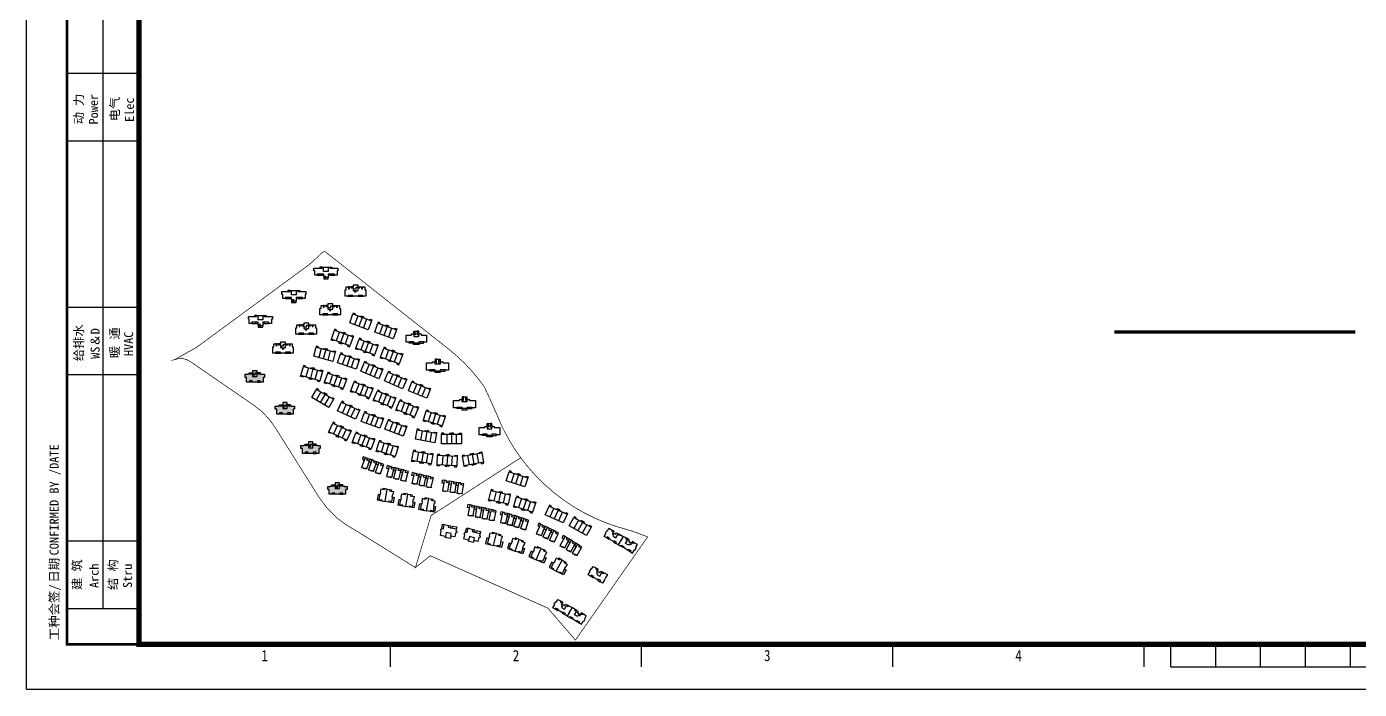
# Model space of a CAD drawing. Extents: x 94328 to 153134, y 57446 to 99026.
# Drawn here: x 94328 to 123677, y 57446 to 72036 of the extents above; entities that cross this region are included whole.
import ezdxf
from ezdxf.enums import TextEntityAlignment as Align

# ---------------------------------------------------------------- set-up
doc = ezdxf.new("R2010")
doc.units = 0
doc.header["$LTSCALE"] = 1000
doc.header["$MEASUREMENT"] = 0
doc.linetypes.add('CONTINOUS', pattern=[0])
doc.linetypes.add('DASH', pattern=[0.35, 0.25, -0.1])
doc.layers.get('0').update_dxf_attribs({"linetype": 'CONTINUOUS'})
for name, color, linetype in [('DIM_SYMB', 3, 'CONTINUOUS'), ('WALL', 255, 'CONTINUOUS'), ('剪力墙', 8, 'CONTINOUS'), ('双拼', 32, 'CONTINUOUS'), ('图框', 3, 'CONTINUOUS'), ('多层', 32, 'CONTINUOUS'), ('联排', 202, 'CONTINUOUS'), ('规划红线后', 10, 'CONTINOUS'), ('高层住宅', 254, 'CONTINUOUS')]:
    doc.layers.add(name, color=color, linetype=linetype)
doc.styles.add('TKZ1', font='SIMHEI.TTF', dxfattribs={"width": 0.7})
doc.styles.add('图签栏', font='SimSun.ttf')

# ---------------------------------------------------------------- blocks, each defined once
blk = doc.blocks.new('hjghjgjg')
at = {"layer": '图框'}
for p, q in [((-31503, -44550), (-31503, 0)), ((-29700, -42641), (-29700, -26094)), ((-30549, -30018), (-28851, -30018)), ((-30549, -31609), (-28851, -31609)), ((-30549, -35534), (-28851, -35534)), ((-30549, -37125), (-28851, -37125)), ((-30549, -41050), (-28851, -41050)), ((-30549, -42641), (-28851, -42641)), ((-22922, -44020), (-22922, -43489)), ((-16993, -44020), (-16993, -43489)), ((-11063, -44020), (-11063, -43489)), ((-5134, -44020), (-5134, -43489)), ((-4508, -44020), (-4508, -43489)), ((-3447, -44020), (-3447, -43489)), ((-2387, -44020), (-2387, -43489)), ((-1326, -44020), (-1326, -43489)), ((-265, -44020), (-265, -43489)), ((-4508, -44020), (6099, -44020)), ((-31503, -44550), (31503, -44550))]:
    blk.add_line(p, q, dxfattribs=at)
at = {"layer": '图框', "const_width": 127}
blk.add_lwpolyline([(30443, -1061), (-28851, -1061), (-28851, -43489), (30443, -43489)], close=True, dxfattribs=at)
at = {"layer": '图框', "const_width": 63.6}
blk.add_lwpolyline([(-28851, -43489), (-30549, -43489), (-30549, -26094), (-28851, -26094)], dxfattribs=at)
at = {"layer": '图框', "style": '图签栏'}
for s, p in [('动 力', (-30277, -30859)), ('电气', (-29428, -30859)), ('给排水', (-30277, -36375)), ('暖 通', (-29428, -36375)), ('建 筑', (-30320, -41845)), ('结 构', (-29471, -41845))]:
    blk.add_text(s, height=212.1, rotation=90, dxfattribs=at).set_placement(p, align=Align.MIDDLE)
for s, height, p in [('Power', 212.1, (-29819, -31226)), ('Elec', 212.1, (-28973, -31165)), ('WS＆D', 212.1, (-29782, -36753)), ('HVAC', 212.1, (-28991, -36689)), ('CONFIRMED BY /DATE', 214.29, (-30748, -41391)), ('日期', 214.3, (-30747, -42034)), ('Arch', 212.1, (-29804, -42160)), ('Stru', 212.1, (-29017, -42160)), ('工种会签/', 214.3, (-30746, -43390))]:
    blk.add_text(s, height=height, rotation=90, dxfattribs=at).set_placement(p)
at = {"layer": '图框', "style": 'TKZ1', "width": 0.85}
for s, p in [('1', (-25887, -43754)), ('2', (-19957, -43754)), ('3', (-14028, -43754)), ('4', (-8099, -43754))]:
    blk.add_text(s, height=265, dxfattribs=at).set_placement(p, align=Align.MIDDLE)
blk = doc.blocks.new('lei')
for p, q in [((6.8, -0.4), (3, -0.4)), ((3, -0.4), (3, -15.6)), ((3, -15.6), (3.7, -15.6)), ((3.7, -15.6), (3.7, -15.3)), ((3.7, -15.3), (5.5, -15.3)), ((5.5, -15.3), (5.5, -15.6)), ((5.5, -15.6), (7.2, -15.6)), ((6.8, -2.8), (6.8, -0.4)), ((10.7, -2.8), (6.8, -2.8)), ((7.2, -15.6), (7.2, -14.7)), ((7.2, -14.7), (10.7, -14.7)), ((10.7, -14.7), (10.7, -2.8))]:
    blk.add_line(p, q)
at = {"layer": 'WALL', "color": 5}
for p, q in [((5.7, 0), (3, 0)), ((3, 0), (3, -0.4)), ((5.7, -0.4), (5.7, 0)), ((10.7, -0.4), (6.8, -0.4)), ((10.7, -15.5), (7.2, -15.5)), ((10.7, -2.8), (10.7, -0.4)), ((10.7, -14.7), (10.7, -15.5))]:
    blk.add_line(p, q, dxfattribs=at)
at = {"layer": 'WALL', "color": 5, "flags": 128}
blk.add_lwpolyline([(3, 0), (0, 0), (0, -4), (3, -4)], dxfattribs=at)
blk = doc.blocks.new('1t32')
blk.add_lwpolyline([(5, -10.3), (1.2, -10.3), (1.2, -4.1), (0, -4.1), (0, 0), (12, 0), (12, 1.5), (23.3, 1.5), (23.3, 0), (35.3, 0), (35.3, -4.1), (34.1, -4.1), (34.1, -10.3), (30.3, -10.3), (30.3, -8.6), (21.2, -8.6), (21.2, -13.9), (17.8, -13.9), (17.8, -12), (14.4, -12), (14.4, -8.6), (14.4, -8.6), (5, -8.6), (5, -10.3)])
at = {"layer": 'WALL', "color": 5}
for points in [[(12, 1.5), (9, 1.5), (9, 0)], [(21.1, 1.5), (21.1, -4.9), (14.2, -4.9), (14.2, 1.5)], [(23.3, 1.5), (26.3, 1.5), (26.3, 0)], [(5, -10.3), (14.4, -10.3)], [(11, -10.3), (11, -8.6)], [(14.4, -12), (14.4, -13.9), (17.8, -13.9)], [(22.8, -8.6), (22.8, -10.3), (30.3, -10.3)]]:
    blk.add_lwpolyline(points, dxfattribs=at)
blk = doc.blocks.new('1t23')
blk.add_lwpolyline([(12.6, 3.3), (14.7, 3.3), (14.7, 5.5), (17.7, 5.5), (17.7, 3.3), (19.8, 3.3), (19.8, 1.5), (23.7, 1.5), (23.7, 0), (32.4, 0), (32.4, -10.7), (27.5, -10.7), (27.5, -10.1), (19.8, -10.1), (19.8, -11.9), (12.6, -11.9), (12.6, -10.1), (4.9, -10.1), (4.9, -10.7), (0, -10.7), (0, 0), (8.7, 0), (8.7, 1.5), (12.6, 1.5), (12.6, 3.3)])
at = {"layer": 'WALL', "color": 5}
for points in [[(14.7, 5.5), (12.6, 5.5), (12.6, 3.3)], [(17.7, 3.3), (17.7, 0.3), (19.8, 0.3), (19.8, -2), (12.6, -2), (12.6, 0.3), (14.7, 0.3), (14.7, 3.3)], [(17.7, 5.5), (19.8, 5.5), (19.8, 3.3)], [(12.6, -11.9), (4.9, -11.9), (4.9, -10.7)], [(19.8, -11.9), (27.5, -11.9), (27.5, -10.7)]]:
    blk.add_lwpolyline(points, dxfattribs=at)
blk = doc.blocks.new('1t22')
blk.add_lwpolyline([(4.6, -10.7), (0, -10.7), (0, 0), (8.1, 0), (8.1, 1.5), (11.4, 1.5), (11.4, 3.3), (13.5, 3.3), (13.5, 5.5), (16.5, 5.5), (16.5, 3.3), (18.6, 3.3), (18.6, 1.5), (21.9, 1.5), (21.9, 0), (30, 0), (30, -10.7), (25.4, -10.7), (25.4, -10.1), (18.6, -10.1), (18.6, -11.9), (11.4, -11.9), (11.4, -10.1), (4.6, -10.1), (4.6, -10.7)])
at = {"layer": 'WALL', "color": 5}
for points in [[(11.4, 3.3), (11.4, 5.5), (13.5, 5.5)], [(13.5, 3.3), (13.5, 0.3), (11.4, 0.3), (11.4, -2), (18.6, -2), (18.6, 0.3), (16.5, 0.3), (16.5, 3.3)], [(18.6, 3.3), (18.6, 5.5), (16.5, 5.5)], [(11.4, -11.9), (4.6, -11.9), (4.6, -10.7)], [(18.6, -11.9), (25.4, -11.9), (25.4, -10.7)]]:
    blk.add_lwpolyline(points, dxfattribs=at)
blk = doc.blocks.new('1t24')
blk.add_lwpolyline([(17.5, 2.1), (17.5, 0.6), (24.2, 0.6), (24.2, 0), (28.4, 0), (28.4, -4.6), (26.3, -4.6), (26.3, -11.6), (22.3, -11.6), (22.3, -9.8), (18, -9.8), (18, -11.6), (10.5, -11.6), (10.5, -9.8), (6.2, -9.8), (6.2, -11.6), (2.1, -11.6), (2.1, -4.6), (0, -4.6), (0, 0), (4.2, 0), (4.2, 0.6), (11, 0.6), (11, -0.9), (14.7, -0.9), (14.7, 2.1), (17.5, 2.1)])
at = {"layer": 'WALL', "color": 5}
blk.add_line((11, 0.6), (14.7, 0.6), dxfattribs=at)
for points in [[(6, 0.6), (6, 2.1), (11, 2.1), (11, 0.6)], [(11, -0.9), (11, -3.3), (17.5, -3.3), (17.5, 0.6)], [(22.4, 0.6), (22.4, 2.1), (17.5, 2.1)], [(10.5, -11.6), (6.2, -11.6)], [(18, -11.6), (22.3, -11.6)]]:
    blk.add_lwpolyline(points, dxfattribs=at)
blk = doc.blocks.new('qtrrj')
blk.add_lwpolyline([(6.3, 13.7), (8.6, 13.7), (8.6, 12.2), (11.6, 12.2), (11.6, 10.7), (16, 10.7), (16, 13.3), (18.8, 13.3), (18.8, 12.2), (21.6, 12.2), (21.6, 13.7), (23.9, 13.7), (23.9, 11), (25.5, 11), (25.5, 13.7), (28.7, 13.7), (28.7, 9.2), (30.2, 9.2), (30.2, 0), (26.1, 0), (26.1, 1.2), (18.8, 1.2), (18.8, 0), (11.4, 0), (11.4, 1.2), (4.1, 1.2), (4.1, 0), (0, 0), (0, 9.2), (1.5, 9.2), (1.5, 13.7), (4.7, 13.7), (4.7, 11), (6.3, 11), (6.3, 13.7)])
at = {"layer": 'WALL', "color": 5}
for p, q in [((6.3, 13.7), (4.7, 13.7)), ((11.6, 13.7), (8.6, 13.7)), ((11.6, 12.2), (11.6, 13.7)), ((23.9, 13.7), (25.5, 13.7))]:
    blk.add_line(p, q, dxfattribs=at)
for points in [[(11.6, 0), (11.6, -0.6), (3.9, -0.6), (3.9, 0)], [(11.6, 10.7), (11.6, 8.4), (13.8, 8.4), (13.8, 6.4), (16.1, 6.4), (16.1, 8.4), (18.8, 8.4), (18.8, 12.2), (18.8, 12.2)], [(18.8, 13.3), (18.8, 13.7), (21.6, 13.7)], [(26.3, 0), (26.3, -0.6), (18.6, -0.6), (18.6, 0)]]:
    blk.add_lwpolyline(points, dxfattribs=at)
blk = doc.blocks.new('ethtrh')
blk.add_lwpolyline([(0, 14.3), (5.6, 14.3), (5.6, 12.8), (8.6, 12.8), (8.6, 11.3), (13, 11.3), (13, 13.9), (15.8, 13.9), (15.8, 12.8), (18.6, 12.8), (18.6, 14.3), (24.2, 14.3), (24.2, 9.8), (24.2, 9.8), (24.2, 5.4), (24.2, 5.4), (24.2, 0), (20.1, 0), (20.1, 1.8), (15.8, 1.8), (15.8, 0.6), (8.4, 0.6), (8.4, 1.8), (4.1, 1.8), (4.1, 0), (0, 0), (0, 5.4), (-0.9, 5.4), (-0.9, 9.8), (0, 9.8)], close=True)
at = {"layer": 'WALL', "color": 5}
for points in [[(8.4, 0.6), (8.4, 0), (4.1, 0)], [(5.6, 14.3), (8.6, 14.3), (8.6, 12.8)], [(8.6, 11.3), (8.6, 9), (10.8, 9), (10.8, 7), (15.8, 7), (15.8, 12.8)], [(15.8, 13.9), (15.8, 14.3), (18.6, 14.3)], [(15.8, 0.6), (15.8, 0), (20.1, 0)]]:
    blk.add_lwpolyline(points, dxfattribs=at)
blk = doc.blocks.new('南入')
blk.add_lwpolyline([(0, 0), (29, 0), (29, -14), (0, -14)], close=True)
at = {"layer": 'WALL', "color": 5}
for p, q in [((7.6, 0), (7.6, -14)), ((14.5, 0), (14.5, -14)), ((21.4, 0), (21.4, -14))]:
    blk.add_line(p, q, dxfattribs=at)
for points in [[(3.2, 0), (3.2, 1.4), (0, 1.4), (0, 0)], [(11.8, 0), (11.8, 1.4), (14.5, 1.4), (14.5, 0)], [(17.2, 0), (17.2, 1.4), (14.5, 1.4), (14.5, 0)], [(25.8, 0), (25.8, 1.4), (29, 1.4), (29, 0)]]:
    blk.add_lwpolyline(points, dxfattribs=at)
blk = doc.blocks.new('北入')
blk.add_lwpolyline([(0, 0), (29, 0), (29, -14), (0, -14)], close=True)
at = {"layer": 'WALL', "color": 5}
for p, q in [((7.6, 0), (7.6, -14)), ((14.5, 0), (14.5, -14)), ((21.4, 0), (21.4, -14))]:
    blk.add_line(p, q, dxfattribs=at)
for points in [[(3.2, 0), (3.2, 1.4), (0, 1.4), (0, 0)], [(11.8, 0), (11.8, 1.4), (14.5, 1.4), (14.5, 0)], [(17.2, 0), (17.2, 1.4), (14.5, 1.4), (14.5, 0)], [(25.8, 0), (25.8, 1.4), (29, 1.4), (29, 0)], [(3.7, -14), (3.7, -15.4), (0, -15.4), (0, -14)], [(11.8, -14), (11.8, -15.4), (14.5, -15.4), (14.5, -14)], [(17.2, -14), (17.2, -15.4), (14.5, -15.4), (14.5, -14)], [(25.3, -14), (25.3, -15.4), (29, -15.4), (29, -14)]]:
    blk.add_lwpolyline(points, dxfattribs=at)
blk = doc.blocks.new('sp')
for points in [[(0, 18.2), (-6.1, 18.2), (-6.1, 16.4), (-9.4, 16.4), (-9.4, 12), (-8.8, 12), (-8.8, 8.3), (-12, 8.3), (-12, 0), (0, 0)], [(0, 18.2), (6.1, 18.2), (6.1, 16.4), (9.4, 16.4), (9.4, 12), (8.8, 12), (8.8, 8.3), (12, 8.3), (12, 0), (0, 0)]]:
    blk.add_lwpolyline(points, close=True)
at = {"layer": 'WALL', "color": 5}
for p, q in [((-9.4, 8.3), (-9.4, 1.2)), ((-9.4, 1.2), (-5.2, 1.2)), ((-3.7, 16.4), (-6.1, 16.4)), ((-5.2, 1.2), (-5.2, 0)), ((-3.7, 18.2), (-3.7, 16.4)), ((3.7, 18.2), (3.7, 16.4)), ((3.7, 16.4), (6.1, 16.4)), ((9.4, 1.2), (5.2, 1.2)), ((5.2, 1.2), (5.2, 0)), ((9.4, 8.3), (9.4, 1.2))]:
    blk.add_line(p, q, dxfattribs=at)
blk = doc.blocks.new('qrthjj')
blk.add_lwpolyline([(-21.1, 0), (-9.3, 0), (-9.3, -2.9), (-6.2, -2.9), (-6.2, 0), (0, 0), (0, -6.2), (1.2, -6.2), (1.2, -9.1), (0, -9.1), (0, -15.1), (-6, -15.1), (-6, -18.4), (-13.9, -18.4), (-13.9, -16.7), (-21.1, -16.7), (-21.1, -10.8), (-22.2, -9.8), (-22.2, -7.3), (-21.1, -6.3)], close=True)
at = {"layer": 'WALL', "color": 5}
for p, q in [((-18.7, -6.2), (-18.7, 0)), ((-12.2, 0), (-12.2, -2.9)), ((-21.1, -6.2), (-18.7, -6.2)), ((-13.7, -16.7), (-13.9, -16.7)), ((-6.2, -10.9), (-13.7, -10.9)), ((-13.7, -10.9), (-13.7, -16.7)), ((-12.2, -2.9), (0, -2.9)), ((-6.2, -15.1), (-6.2, -10.9)), ((-6, -15.1), (-6.2, -15.1))]:
    blk.add_line(p, q, dxfattribs=at)
blk = doc.blocks.new('tl')
at = {"layer": '多层', "color": 5, "elevation": 0, "flags": 128}
for points in [[(363450, 149467), (363450, 149504), (363342, 149504), (363342, 149467)], [(362895, 149058), (362895, 149095), (362787, 149095), (362787, 149058)], [(362364, 148633), (362364, 148671), (362256, 148671), (362256, 148633)], [(361854, 148213), (361854, 148251), (361746, 148251), (361746, 148213)]]:
    blk.add_lwpolyline(points, dxfattribs=at)
at = {"layer": '规划红线后', "linetype": 'DASH', "ltscale": 20, "const_width": 15, "elevation": 0}
for points in [[(359400, 147862), (359431, 147875), (359524, 147928), (359618, 147980), (359711, 148033), (359805, 148085), (359898, 148138), (362307, 149907), (362371, 149956), (362434, 150008), (362494, 150062), (362553, 150118), (362609, 150176), (362636, 150201), (362666, 150223), (362699, 150242), (362717, 150249), (365438, 148104), (365616, 147955), (365785, 147796), (365944, 147628), (366094, 147450), (366232, 147264), (366377, 146953), (366515, 146638), (366599, 146441), (366694, 146249), (366798, 146062), (366911, 145880), (367034, 145705), (365059, 144431), (364715, 143286), (363436, 144082), (363193, 144226), (362976, 144389), (362775, 144589), (362591, 144836), (361616, 146385), (361495, 146552), (361338, 146718), (361168, 146853), (360597, 147245), (359749, 147828), (359676, 147867), (359579, 147890), (359512, 147891)], [(367034, 145705), (367198, 145496), (367375, 145298), (367564, 145112), (367764, 144937), (367975, 144776), (368196, 144628), (368425, 144495), (368663, 144376), (368907, 144273), (369158, 144185), (369313, 144142), (369467, 144095), (369619, 144042), (369770, 143984), (369827, 143960), (368238, 141690), (367632, 142393), (365042, 143547), (364715, 143286), (365059, 144431)]]:
    blk.add_lwpolyline(points, close=True, dxfattribs=at)
at = {"layer": '高层住宅', "color": 5, "linetype": 'Continuous', "elevation": 0}
for points in [[(362694, 149671), (362694, 149641), (362796, 149641), (362796, 149671)], [(361989, 149155), (361989, 149125), (362091, 149125), (362091, 149155)], [(361251, 148608), (361251, 148578), (361353, 148578), (361353, 148608)], [(364794, 148229), (364794, 148199), (364674, 148199), (364674, 148229)], [(365256, 147614), (365256, 147584), (365148, 147584), (365148, 147614)], [(365849, 146786), (365849, 146756), (365741, 146756), (365741, 146786)], [(366406, 146195), (366406, 146165), (366286, 146165), (366286, 146195)]]:
    blk.add_lwpolyline(points, dxfattribs=at)
at = {"layer": '高层住宅', "color": 5, "linetype": 'Continuous', "elevation": 0, "flags": 128}
for points in [[(361226, 147575), (361226, 147620), (361129, 147620), (361129, 147575)], [(361891, 146873), (361891, 146918), (361794, 146918), (361794, 146873)], [(362455, 146007), (362455, 146052), (362358, 146052), (362358, 146007)], [(363045, 145106), (363045, 145151), (362948, 145151), (362948, 145106)]]:
    blk.add_lwpolyline(points, dxfattribs=at)
at = {"layer": '双拼', "linetype": 'Continuous', "yscale": 15, "zscale": 15}
for name, p, xscale, rotation in [('lei', (363566, 145727, 0), 14.99999999997902, 339.9999999780655), ('lei', (363717, 145672, 0), 14.99999999997902, 339.9999999780655), ('lei', (363868, 145617, 0), 14.99999999997902, 339.9999999780655), ('lei', (364095, 145531, 0), 14.99999999985198, 344.9999999777136), ('lei', (364250, 145490, 0), 14.99999999985198, 344.9999999777136), ('lei', (364405, 145448, 0), 14.99999999985198, 344.9999999777136), ('lei', (364644, 145379, 0), 14.99999999999303, 347.0000000206348), ('lei', (364800, 145343, 0), 14.99999999999303, 347.0000000206348), ('lei', (364956, 145307, 0), 14.99999999999303, 347.0000000206348), ('sp', (364047, 144745, 0), 15.00000000017041, 350.0000000013266), ('lei', (365304, 145214, 0), 15.00000000014246, 350.8525538883033), ('lei', (365463, 145189, 0), 15.00000000014246, 350.8525538883033), ('lei', (365621, 145163, 0), 15.00000000014246, 350.8525538883033), ('sp', (364502, 144634, 0), 15.00000000017041, 350.0000000013266), ('sp', (364961, 144538, 0), 15.00000000017041, 350.0000000013266), ('lei', (365866, 144676, 0), 15.00000000017041, 350.0000000013266), ('lei', (366023, 144642, 0), 15.00000000017041, 350.0000000013266), ('lei', (366180, 144609, 0), 14.99999999994377, 348.0000000002045), ('lei', (366337, 144575, 0), 14.99999999994377, 348.0000000002045), ('lei', (366592, 144514, 0), 14.99999999994377, 348.0000000002045), ('lei', (366748, 144474, 0), 15.00000000004725, 345.0000000007013), ('lei', (366906, 144432, 0), 14.99999999988399, 341.9999999998366), ('qrthjj', (365624, 144184, 0), 15.00000000017041, 350.0000000013266), ('qrthjj', (366149, 144079, 0), 15.00000000004725, 345.0000000007013), ('lei', (367059, 144382, 0), 14.99999999988399, 341.9999999998366), ('lei', (367431, 144263, 0), 14.99999999991452, 336.0000000012475), ('lei', (367575, 144193, 0), 14.99999999991452, 336.0000000012475), ('lei', (367720, 144122, 0), 14.99999999991452, 336.0000000012475), ('sp', (366432, 143774, 0), 14.99999999995536, 346.0000000004648), ('sp', (366909, 143650, 0), 15.00000000011922, 341.0000000003341), ('lei', (367969, 143993, 0), 15.00000000000737, 330.9999999999271), ('lei', (368106, 143910, 0), 15.00000000000737, 330.9999999999271), ('lei', (368244, 143827, 0), 15.00000000000737, 330.9999999999271), ('sp', (367375, 143459, 0), 14.99999999991452, 336.0000000012475), ('sp', (367817, 143211, 0), 15.00000000000737, 330.9999999999271)]:
    blk.add_blockref(name, p, dxfattribs=dict(at, xscale=xscale, rotation=rotation))
at = {"layer": '多层', "xscale": 15, "yscale": 15, "zscale": 15}
for p in [(363168, 149261, 0), (362613, 148852, 0), (362082, 148428, 0), (361572, 148008, 0)]:
    blk.add_blockref('qtrrj', p, dxfattribs=at)
at = {"layer": '多层', "yscale": 15, "zscale": 15, "rotation": 330.0000000002711}
for p, xscale in [((368869, 143970, 2025), 15.00000000012292), ((369497, 143607, 2025), -15.00000000012292), ((368520, 143127, 2025), 15.00000000012292), ((367742, 142401, 0), 15.00000000012292), ((368370, 142038, 0), -15.00000000012292)]:
    blk.add_blockref('ethtrh', p, dxfattribs=dict(at, xscale=xscale))
at = {"layer": '联排', "linetype": 'Continuous', "yscale": 15, "zscale": 15}
for name, p, xscale, rotation in [('南入', (363339, 148870, 0), 14.99999999988793, 339.9999999985236), ('北入', (362935, 148514, 0), 14.99999999988793, 339.9999999985236), ('南入', (363889, 148670, 0), 14.99999999988793, 339.9999999985236), ('北入', (363476, 148317, 0), 14.99999999988793, 339.9999999985236), ('南入', (362529, 148141, 0), 15.00000000004725, 345.0000000007013), ('南入', (363064, 147993, 0), 15.00000000011922, 341.0000000003341), ('北入', (364018, 148120, 0), 14.99999999988793, 339.9999999985236), ('北入', (362247, 147717, 0), 15.00000000004725, 345.0000000007013), ('南入', (363592, 147808, 0), 14.99999999986797, 336.9999999982005), ('北入', (362782, 147569, 0), 15.00000000011922, 341.0000000003341), ('北入', (363367, 147375, 0), 15.00000000005162, 338.9999999998134), ('南入', (364115, 147588, 0), 14.99999999986797, 336.9999999982005), ('南入', (364638, 147373, 0), 15.00000000006849, 338.0000000013619), ('南入', (362536, 147210, 0), 15.00000000012292, 330.0000000002711), ('北入', (363876, 147176, 0), 14.99999999986797, 336.9999999982005), ('南入', (363089, 146928, 0), 15.00000000003836, 335.0000000018151), ('北入', (364371, 146963, 0), 15.00000000006849, 338.0000000013619), ('北入', (364951, 146736, 0), 15.00000000003734, 343.0000000008795), ('北入', (362897, 146469, 0), 15.00000000003836, 335.0000000018151), ('南入', (363594, 146702, 0), 14.99999999988793, 339.9999999985236), ('南入', (364111, 146529, 0), 14.99999999988793, 339.9999999985236), ('北入', (363402, 146250, 0), 14.99999999988793, 339.9999999985236), ('南入', (364752, 146318, 0), 15.00000000017041, 350.0000000013266), ('北入', (363916, 146063, 0), 15.00000000003734, 343.0000000008795), ('北入', (364669, 145853, 0), 15.00000000017041, 350.0000000013266), ('北入', (365203, 145759, 0), 15.00000000003861, 356.9999999995847), ('北入', (365749, 145736, 0), 15.00000000017041, 9.999999998673351), ('南入', (366778, 145396, 0), 14.99999999988399, 341.9999999998366), ('北入', (366379, 144984, 0), 15.00000000007203, 347.0000000015369), ('北入', (366943, 144841, 0), 14.99999999988399, 341.9999999998366), ('南入', (367659, 144641, 0), 14.99999999991452, 336.0000000012475), ('南入', (368205, 144387, 0), 15.00000000000737, 330.9999999999271)]:
    blk.add_blockref(name, p, dxfattribs=dict(at, xscale=xscale, rotation=rotation))
at = {"layer": '联排', "linetype": 'Continuous', "xscale": 15, "yscale": 15, "zscale": 15}
blk.add_blockref('南入', (365292, 146223, 0), dxfattribs=at)
at = {"layer": '高层住宅', "linetype": 'Continuous', "xscale": 15, "yscale": 15, "zscale": 15}
for name, p in [('1t32', (362478, 149879, 0)), ('1t32', (361773, 149363, 0)), ('1t32', (361035, 148817, 0)), ('1t22', (364509, 148407, 0)), ('1t23', (364959, 147792, 0)), ('1t24', (360964, 147543, 0)), ('1t23', (365552, 146965, 0)), ('1t24', (361629, 146842, 0)), ('1t22', (366121, 146373, 0)), ('1t24', (362193, 145975, 0)), ('1t24', (362783, 145074, 0))]:
    blk.add_blockref(name, p, dxfattribs=at)

msp = doc.modelspace()

# ---------------------------------------------------------------- hatches: boundary and pattern name
at = {"layer": '剪力墙'}
h = msp.add_hatch(color=256, dxfattribs=at)
h.paths.add_polyline_path([(99401, 64460), (99303, 64460), (99303, 64415), (99303, 64392), (99359, 64392), (99359, 64415), (99401, 64415)])
h.paths.add_polyline_path([(99359, 64392), (99303, 64392), (99303, 64370), (99359, 64370)], flags=17)
h.paths.add_polyline_path([(99303, 64415), (99228, 64415), (99228, 64392), (99303, 64392)])
h.paths.add_polyline_path([(99401, 64392), (99401, 64415), (99359, 64415), (99359, 64370), (99303, 64370), (99303, 64334), (99401, 64334)])
h.paths.add_polyline_path([(99474, 64415), (99401, 64415), (99401, 64392), (99474, 64392)])
h.paths.add_polyline_path([(99564, 64383), (99501, 64383), (99501, 64392), (99401, 64392), (99401, 64334), (99303, 64334), (99303, 64370), (99303, 64392), (99201, 64392), (99201, 64383), (99138, 64383), (99138, 64314), (99170, 64314), (99170, 64209), (99231, 64209), (99231, 64236), (99296, 64236), (99296, 64209), (99408, 64209), (99408, 64236), (99473, 64236), (99473, 64209), (99533, 64209), (99533, 64314), (99564, 64314)])
h.paths.add_polyline_path([(99296, 64236), (99231, 64236), (99231, 64209), (99296, 64209)], flags=17)
h.paths.add_polyline_path([(99473, 64236), (99408, 64236), (99408, 64209), (99473, 64209)])
h = msp.add_hatch(color=256, dxfattribs=at)
h.paths.add_polyline_path([(100066, 63758), (99968, 63758), (99968, 63713), (99968, 63691), (100024, 63691), (100024, 63713), (100066, 63713)])
h.paths.add_polyline_path([(100024, 63691), (99968, 63691), (99968, 63668), (100024, 63668)], flags=17)
h.paths.add_polyline_path([(99968, 63713), (99893, 63713), (99893, 63691), (99968, 63691)])
h.paths.add_polyline_path([(100066, 63691), (100066, 63713), (100024, 63713), (100024, 63668), (99968, 63668), (99968, 63632), (100066, 63632)])
h.paths.add_polyline_path([(100139, 63713), (100066, 63713), (100066, 63691), (100139, 63691)])
h.paths.add_polyline_path([(100229, 63682), (100166, 63682), (100166, 63691), (100066, 63691), (100066, 63632), (99968, 63632), (99968, 63668), (99968, 63691), (99866, 63691), (99866, 63682), (99803, 63682), (99803, 63613), (99835, 63613), (99835, 63508), (99896, 63508), (99896, 63535), (99961, 63535), (99961, 63508), (100073, 63508), (100073, 63535), (100138, 63535), (100138, 63508), (100198, 63508), (100198, 63613), (100229, 63613)])
h.paths.add_polyline_path([(99961, 63535), (99896, 63535), (99896, 63508), (99961, 63508)], flags=17)
h.paths.add_polyline_path([(100138, 63535), (100073, 63535), (100073, 63508), (100138, 63508)])
h = msp.add_hatch(color=256, dxfattribs=at)
h.paths.add_polyline_path([(100630, 62892), (100532, 62892), (100532, 62847), (100532, 62824), (100588, 62824), (100588, 62847), (100630, 62847)])
h.paths.add_polyline_path([(100588, 62824), (100532, 62824), (100532, 62802), (100588, 62802)], flags=17)
h.paths.add_polyline_path([(100532, 62847), (100457, 62847), (100457, 62824), (100532, 62824)])
h.paths.add_polyline_path([(100630, 62824), (100630, 62847), (100588, 62847), (100588, 62802), (100532, 62802), (100532, 62766), (100630, 62766)])
h.paths.add_polyline_path([(100703, 62847), (100630, 62847), (100630, 62824), (100703, 62824)])
h.paths.add_polyline_path([(100793, 62815), (100730, 62815), (100730, 62824), (100630, 62824), (100630, 62766), (100532, 62766), (100532, 62802), (100532, 62824), (100430, 62824), (100430, 62815), (100367, 62815), (100367, 62746), (100399, 62746), (100399, 62641), (100460, 62641), (100460, 62668), (100525, 62668), (100525, 62641), (100637, 62641), (100637, 62668), (100702, 62668), (100702, 62641), (100762, 62641), (100762, 62746), (100793, 62746)])
h.paths.add_polyline_path([(100525, 62668), (100460, 62668), (100460, 62641), (100525, 62641)], flags=17)
h.paths.add_polyline_path([(100702, 62668), (100637, 62668), (100637, 62641), (100702, 62641)])
h = msp.add_hatch(color=256, dxfattribs=at)
h.paths.add_polyline_path([(101220, 61991), (101122, 61991), (101122, 61946), (101122, 61923), (101178, 61923), (101178, 61946), (101220, 61946)])
h.paths.add_polyline_path([(101178, 61923), (101122, 61923), (101122, 61901), (101178, 61901)], flags=17)
h.paths.add_polyline_path([(101122, 61946), (101047, 61946), (101047, 61923), (101122, 61923)])
h.paths.add_polyline_path([(101220, 61923), (101220, 61946), (101178, 61946), (101178, 61901), (101122, 61901), (101122, 61865), (101220, 61865)])
h.paths.add_polyline_path([(101293, 61946), (101220, 61946), (101220, 61923), (101293, 61923)])
h.paths.add_polyline_path([(101383, 61914), (101320, 61914), (101320, 61923), (101220, 61923), (101220, 61865), (101122, 61865), (101122, 61901), (101122, 61923), (101020, 61923), (101020, 61914), (100957, 61914), (100957, 61845), (100989, 61845), (100989, 61740), (101050, 61740), (101050, 61767), (101115, 61767), (101115, 61740), (101227, 61740), (101227, 61767), (101292, 61767), (101292, 61740), (101352, 61740), (101352, 61845), (101383, 61845)])
h.paths.add_polyline_path([(101115, 61767), (101050, 61767), (101050, 61740), (101115, 61740)], flags=17)
h.paths.add_polyline_path([(101292, 61767), (101227, 61767), (101227, 61740), (101292, 61740)])

# ---------------------------------------------------------------- linework, layer by layer
at = {"layer": 'DIM_SYMB', "const_width": 70}
msp.add_lwpolyline([(118282, 65315), (123585, 65315)], dxfattribs=at)

# ---------------------------------------------------------------- block references
at = {"layer": '剪力墙'}
msp.add_blockref('tl', (-261825, -83160), dxfattribs=at)
at = {"layer": '图框', "xscale": 0.9333333333488554, "yscale": 0.9333333333488554, "zscale": 0.9333333333341824}
msp.add_blockref('hjghjgjg', (123731, 99026), dxfattribs=at)

doc.saveas('drawing.dxf')
